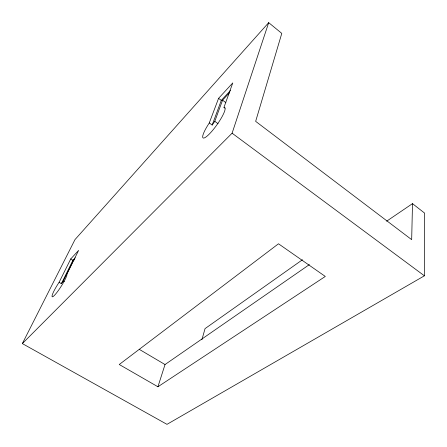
<?xml version="1.0" encoding="UTF-8"?>
<svg xmlns="http://www.w3.org/2000/svg" width="447" height="447" viewBox="0 0 447 447"><rect width="100%" height="100%" fill="white"/><g stroke="black" fill="none" stroke-linecap="round" stroke-linejoin="round"><path stroke-width="0.67" d="M412.492 203.642L411.681 239.659L255.656 121.355L281.789 33.391L268.697 22.652L74.995 239.592L22.35 343.592L166.982 424.348L424.404 275.81L424.65 213.141L412.492 203.642L386.649 221.187M201.899 339.742L205.05 328.612L302.463 259.752M157.925 386.772L325.299 276.447L278.492 243.783L119.254 364.506L157.925 386.772L165.027 364.545L309.352 264.618M22.35 343.592L232.099 133.195L268.697 22.652M223.941 107.436L232.792 82.902L218.577 98.34L209.224 123.081A18.662 3.66 -54.5 0 0 203.743 138.067A18.662 3.66 -54.5 0 0 218.773 122.12A18.662 3.66 -54.5 0 0 223.997 107.414L224.908 108.163M209.319 122.953L212.169 125.054L214.8 121.31L222.584 100.15L229.546 92.663M212.169 125.054L221.293 100.396L230.49 90.478M59.082 282.336L59.015 282.431A13.661 1.967 -57.6 0 0 52.048 296.506A13.661 1.967 -57.6 0 0 60.133 287.935A13.661 1.967 -57.6 0 0 67 273.966L78.605 250.398L70.749 258.936L59.082 282.336L61.362 283.705L72.939 260.283L75.258 257.785M61.362 283.705L63.211 281.04L73.146 260.919L74.554 259.4M139.442 349.448L165.027 364.545M63.211 281.04L64.346 281.722M70.749 258.936L72.939 260.283M232.099 133.195L424.404 275.81M214.8 121.31L218.03 123.707M218.577 98.34L221.293 100.396M222.584 100.15L225.841 102.609"/></g></svg>
